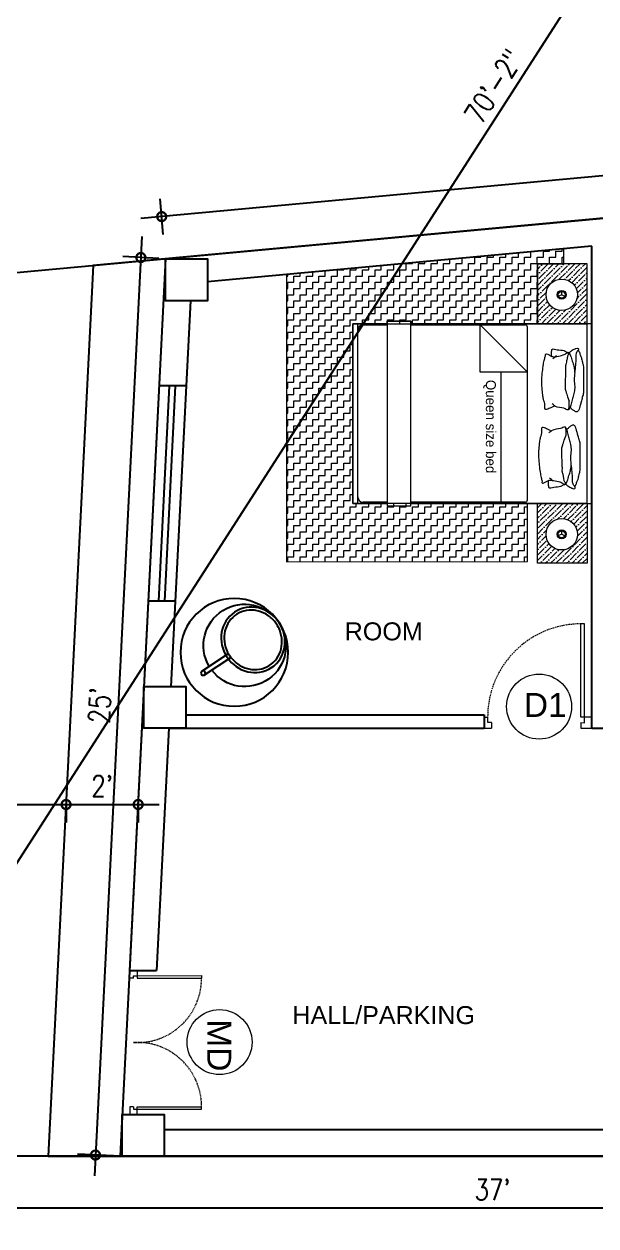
# Model space of a CAD drawing. Header units: inches. Extents: x -9985691 to 3643, y -3270716 to 4788.
# Drawn here: x -4987565.8 to -4987374.7, y -3264953.2 to -3264551.9 of the extents above; entities that cross this region are included whole.
import ezdxf

# ---------------------------------------------------------------- set-up
doc = ezdxf.new("R2010")
doc.units = ezdxf.units.IN
doc.header["$LTSCALE"] = 2
doc.header["$MEASUREMENT"] = 0
doc.header["$PDMODE"] = 34
doc.linetypes.add('ACAD_ISO02W100', pattern=[15, 12, -3])
doc.linetypes.add('HIDDEN', pattern=[0.375, 0.25, -0.125])
doc.layers.get('0').update_dxf_attribs({"linetype": 'CONTINUOUS'})
doc.layers.get('DEFPOINTS').update_dxf_attribs({"color": 141, "linetype": 'CONTINUOUS'})
for name, color, linetype, lineweight in [('Annotate-Lite.w', 177, 'CONTINUOUS', 9), ('Door-Window.w', 4, 'CONTINUOUS', 15), ('Elevation2', 212, 'CONTINUOUS', 20), ('Elevation3', 74, 'CONTINUOUS', 13), ('HATCH', 60, 'ACAD_ISO02W100', 13), ('TEXT', 181, 'CONTINUOUS', 25), ('window', 4, 'CONTINUOUS', 13)]:
    doc.layers.add(name, color=color, linetype=linetype, lineweight=lineweight)
doc.layers.add('furniture', color=31, linetype='CONTINUOUS')
doc.layers.add('Text-external', color=7, linetype='CONTINUOUS')
doc.styles.add('arial.', font='arial.ttf')
doc.styles.add('gaurav', font='arial.ttf')
doc.styles.add('ROMANS', font='Romans.shx', dxfattribs={"width": 0.8})
doc.styles.add('WD-75', font='ARIALN.TTF', dxfattribs={"height": 150})
doc.dimstyles.new('8 SCALE', dxfattribs={"dimscale": 0, "dimtxt": 7, "dimasz": 6, "dimexe": 6, "dimexo": 2, "dimgap": 2, "dimtad": 1, "dimdec": 0, "dimzin": 0, "dimdsep": 46, "dimlunit": 4, "dimtxsty": 'ROMANS', "dimblk": 'DOTSMALL', "dimcen": 0, "dimdle": 7, "dimclrd": 8, "dimclre": 8, "dimclrt": 3, "dimadec": 0, "dimazin": 0, "dimtfac": 1, "dimtdec": 0, "dimtofl": 0, "dimtmove": 2, "dimatfit": 3, "dimfxl": 6, "dimfxlon": 1, "dimtolj": 1, "dimtzin": 0, "dimarcsym": 0})

# ---------------------------------------------------------------- blocks, each defined once
blk = doc.blocks.new('site')
at = {"layer": 'window'}
blk.add_line((-4984710.3, -3261597.49), (-4984266.77, -3261575.04), dxfattribs=at)
blk = doc.blocks.new('_DOTSMALL')
at = {"color": 0, "linetype": 'ByBlock', "const_width": 0.5}
blk.add_lwpolyline([(-0.0625, 0, 1), (0.0625, 0, 1)], format="xyb", close=True, dxfattribs=at)
blk = doc.blocks.new('*D551')
at = {"color": 8, "lineweight": -2, "ltscale": 0.5, "transparency": 16777216}
for p, q in [((-4987526.41, -3264622.87), (-4987542.28, -3264936.56)), ((-4987520.77, -3264630.17), (-4987532.75, -3264629.56)), ((-4987535.93, -3264929.88), (-4987547.92, -3264929.27))]:
    blk.add_line(p, q, dxfattribs=at)
at = {"layer": 'DEFPOINTS', "color": 0, "ltscale": 0.5, "transparency": 16777216}
for p in [(-4987518.5, -3264630.28), (-4987541.93, -3264929.57), (-4987533.67, -3264929.99)]:
    blk.add_point(p, dxfattribs=at)
at = {"color": 8, "lineweight": -2, "ltscale": 0.5, "transparency": 16777216, "xscale": 6, "yscale": 6, "zscale": 6}
for p, rotation in [((-4987526.76, -3264629.86), 87.1029815405854), ((-4987541.93, -3264929.57), 267.1029815405854)]:
    blk.add_blockref('_DOTSMALL', p, dxfattribs=dict(at, rotation=rotation))
at = {"color": 3, "ltscale": 0.5, "transparency": 16777216, "insert": (-4987540.5, -3264779.41), "char_height": 7, "attachment_point": 5, "rotation": 87.103, "style": 'ROMANS'}
blk.add_mtext("\\A1;25'", dxfattribs=at)
blk = doc.blocks.new('*D550')
at = {"color": 8, "lineweight": -2, "ltscale": 0.5, "transparency": 16777216}
for p, q in [((-4987182.67, -3264591.03), (-4987183.77, -3264579.08)), ((-4987176.25, -3264584.41), (-4987526.77, -3264616.86)), ((-4987519.25, -3264622.19), (-4987520.36, -3264610.24))]:
    blk.add_line(p, q, dxfattribs=at)
at = {"layer": 'DEFPOINTS', "color": 0, "ltscale": 0.5, "transparency": 16777216}
for p in [(-4987181.92, -3264599.12), (-4987519.8, -3264616.21), (-4987518.5, -3264630.28)]:
    blk.add_point(p, dxfattribs=at)
at = {"color": 8, "lineweight": -2, "ltscale": 0.5, "transparency": 16777216, "xscale": 6, "yscale": 6, "zscale": 6}
for p, rotation in [((-4987183.22, -3264585.05), 5.289234479623595), ((-4987519.8, -3264616.21), 185.2892344796236)]:
    blk.add_blockref('_DOTSMALL', p, dxfattribs=dict(at, rotation=rotation))
at = {"color": 3, "ltscale": 0.5, "transparency": 16777216, "insert": (-4987352.08, -3264594.49), "char_height": 7, "attachment_point": 5, "rotation": 5.2892, "style": 'ROMANS'}
blk.add_mtext('\\A1;28\'-2"', dxfattribs=at)
blk = doc.blocks.new('FDFDRE')
at = {"ltscale": 3}
for p, q in [((165701.11, -58637.82), (165701.1, -58641.5)), ((165701.1, -58641.5), (165703.55, -58641.5)), ((165704.78, -58637.83), (165701.11, -58637.82)), ((165703.55, -58641.5), (165703.53, -58672.63)), ((165704.78, -58639.66), (165703.55, -58639.66)), ((165703.55, -58639.66), (165703.55, -58641.5)), ((165703.55, -58641.5), (165704.78, -58641.5)), ((165704.78, -58641.5), (165704.76, -58672.65)), ((165704.78, -58639.66), (165704.78, -58637.83)), ((165766.98, -58637.83), (165770.65, -58637.82)), ((165766.98, -58639.66), (165766.98, -58637.83)), ((165766.98, -58639.66), (165768.2, -58639.66)), ((165766.98, -58641.5), (165767, -58672.65)), ((165768.2, -58641.5), (165766.98, -58641.5)), ((165768.2, -58639.66), (165768.2, -58641.5)), ((165770.65, -58641.5), (165768.2, -58641.5)), ((165768.2, -58641.5), (165768.22, -58672.63)), ((165770.65, -58637.82), (165770.65, -58641.5)), ((165703.53, -58672.63), (165704.76, -58672.65)), ((165768.22, -58672.63), (165767, -58672.65))]:
    blk.add_line(p, q, dxfattribs=at)
at = {"layer": 'Door-Window.w', "color": 9, "linetype": 'HIDDEN', "lineweight": 18}
for centre, start, end in [((165704.78, -58641.5), 269.96183, 3.38353), ((165766.98, -58641.5), 176.61647, 270.03817)]:
    blk.add_arc(centre, 31.16, start, end, dxfattribs=at)
blk = doc.blocks.new('3-0')
at = {"ltscale": 3}
for p, q in [((11063.05, 10097.68), (11065.97, 10099.9)), ((11063.05, 10097.68), (11064.53, 10095.73)), ((11065.99, 10096.84), (11064.53, 10095.73)), ((11065.25, 10097.81), (11066.71, 10098.92)), ((11065.99, 10096.84), (11065.25, 10097.81)), ((11065.97, 10099.9), (11066.71, 10098.92)), ((11085.5, 10074.13), (11110.32, 10092.96)), ((11086.24, 10073.15), (11111.05, 10091.97)), ((11111.05, 10091.97), (11110.32, 10092.96)), ((11084.04, 10073.02), (11082.57, 10071.91)), ((11082.57, 10071.91), (11084.79, 10068.98)), ((11084.04, 10073.02), (11084.78, 10072.04)), ((11084.78, 10072.04), (11086.24, 10073.15)), ((11086.24, 10073.15), (11085.5, 10074.13)), ((11087.72, 10071.2), (11086.24, 10073.15)), ((11084.79, 10068.98), (11087.72, 10071.2))]:
    blk.add_line(p, q, dxfattribs=at)
at = {"layer": 'Door-Window.w', "color": 9, "linetype": 'HIDDEN', "lineweight": 18}
blk.add_arc((11085.5, 10074.13), 31.16, 37.1906, 127.1465, dxfattribs=at)
blk = doc.blocks.new('Cocoon')
for p, q in [((0, 0.75), (-10.61, 0.75)), ((0, -0.75), (-10.61, -0.75))]:
    blk.add_line(p, q)
for centre, radius in [((-12.49, 0), 18), ((0, 0), 0.75)]:
    blk.add_circle(centre, radius)
blk.add_arc((-16.7, 0), 13.78, 3.1193, 356.8807)
blk.add_ellipse((-20.03, 0), major_axis=(0, 11.13), ratio=0.938886, start_param=-4.712389, end_param=1.570796)
blk.add_open_spline([(-29.49, 0), (-29.49, -0.74), (-29.41, -1.49), (-29, -3.43), (-28.54, -4.6), (-27.24, -6.68), (-26.41, -7.58), (-24.51, -9.01), (-23.44, -9.53), (-21.19, -10.13), (-20.02, -10.21), (-17.73, -9.91), (-16.61, -9.53), (-14.56, -8.36), (-13.64, -7.57), (-12.12, -5.68), (-11.52, -4.58), (-10.74, -2.22), (-10.55, -0.96), (-10.62, 1.55), (-10.87, 2.79), (-11.78, 5.1), (-12.44, 6.16), (-14.06, 7.95), (-15.02, 8.68), (-17.12, 9.72), (-18.26, 10.03), (-20.57, 10.19), (-21.73, 10.05), (-23.94, 9.31), (-24.98, 8.72), (-26.8, 7.18), (-27.58, 6.22), (-28.77, 4.07), (-29.17, 2.87), (-29.45, 1.09), (-29.49, 0.55), (-29.49, 0)], degree=3, knots=[-4.712389, -4.712389, -4.712389, -4.712389, -4.493837, -4.493837, -4.124866, -4.124866, -3.755896, -3.755896, -3.386925, -3.386925, -3.017955, -3.017955, -2.648984, -2.648984, -2.280014, -2.280014, -1.911043, -1.911043, -1.542073, -1.542073, -1.173102, -1.173102, -0.804132, -0.804132, -0.435161, -0.435161, -0.066191, -0.066191, 0.30278, 0.30278, 0.67175, 0.67175, 1.040721, 1.040721, 1.409691, 1.409691, 1.570796, 1.570796, 1.570796, 1.570796])
blk = doc.blocks.new('GFHH')
at = {"layer": 'Elevation2', "linetype": 'ByBlock'}
h = blk.add_hatch(dxfattribs=at)
h.set_pattern_fill('ZIGZAG', color=252, scale=500)
h.set_pattern_definition([(360, (690508.877, -565585.635), (62.5, 62.5), [62.5, -62.5]), (90, (690571.377, -565585.635), (-62.5, 62.5), [62.5, -62.5])])
edge = h.paths.add_edge_path()
edge.add_line((-550, 900), (-550, 1500))
edge.add_line((-550, 1500), (-285, 1500))
edge.add_line((-285, 1500), (-285, 1649))
edge.add_line((-285, 1649), (-3065, 1392))
edge.add_line((-3065, 1392), (-3065, -1484))
edge.add_line((-3065, -1484), (-650, -1484))
edge.add_line((-650, -1484), (-650, -900))
edge.add_line((-650, -900), (-2400, -900))
edge.add_line((-2400, -900), (-2400, 900))
edge.add_line((-2400, 900), (-650, 900))
at = {"layer": 'HATCH', "true_color": 0x8a5224}
h = blk.add_hatch(dxfattribs=at)
h.set_pattern_fill('ANSI36', color=27, scale=300, angle=4e-19)
edge = h.paths.add_edge_path(flags=16)
edge.add_arc((-306, 1190), 157, 0, 360)
edge = h.paths.add_edge_path()
edge.add_line((-50, 900), (-50, 1500))
edge.add_line((-50, 1500), (-550, 1500))
edge.add_line((-550, 1500), (-550, 900))
edge.add_line((-550, 900), (-50, 900))
h = blk.add_hatch(dxfattribs=at)
h.set_pattern_fill('ANSI36', color=27, scale=300, angle=4e-19)
edge = h.paths.add_edge_path(flags=16)
edge.add_arc((-306, -1210), 157, 0, 360)
edge = h.paths.add_edge_path()
edge.add_line((-50, -900), (-50, -1500))
edge.add_line((-50, -1500), (-550, -1500))
edge.add_line((-550, -1500), (-550, -900))
edge.add_line((-550, -900), (-50, -900))
at = {"layer": 'Elevation2', "linetype": 'ByBlock'}
for points in [[(-50, 900), (-50, 1500), (-550, 1500), (-550, 900), (-50, 900)], [(-2400, -900), (-2400, 900)], [(-2055, 900), (-2400, 900)], [(-2055, 900), (-2055, 925), (-1817, 925), (-1817, 900)], [(-1817, -900), (0, -900), (0, 900), (-1817, 900)], [(-2398, -900), (-2055, -900)], [(-2055, -900), (-2055, -925), (-1817, -925), (-1817, -900)], [(-50, -900), (-50, -1500), (-550, -1500), (-550, -900), (-50, -900)]]:
    blk.add_lwpolyline(points, dxfattribs=at)
at = {"layer": 'Elevation3', "linetype": 'ByBlock'}
for p, q in [((-2400, 900), (-2055, 900)), ((-2400, 900), (-2055, 900)), ((-2400, 900), (-2400, -900)), ((-2400, 900), (-2400, -900)), ((-2350, -900), (-2350, 900)), ((-2298, 887), (-2055, 887)), ((-2055, 925), (-2055, -925)), ((-1817, 925), (-2055, 925)), ((-1817, -925), (-1817, 925)), ((-1817, 887), (-671, 887)), ((-1122, 415), (-1122, 887)), ((-1122, 887), (-650, 415)), ((-671, 887), (-671, 887)), ((-650, 900), (-50, 900)), ((-650, -866), (-650, 866)), ((-650, 415), (-1122, 415)), ((-912, -887), (-912, 415)), ((-2400, -900), (-2325, -900)), ((-2400, -900), (-2055, -900)), ((-2265, -887), (-2298, -887)), ((-2055, -887), (-2298, -887)), ((-2055, -925), (-1817, -925)), ((-671, -887), (-1817, -887)), ((-50, -900), (-1817, -900)), ((-1817, -900), (-50, -900)), ((-671, -887), (-671, -887)), ((-650, -900), (-650, -900))]:
    blk.add_line(p, q, dxfattribs=at)
at = {"layer": 'Elevation3', "color": 252, "linetype": 'ByBlock'}
blk.add_lwpolyline([(-550, 900), (-550, 1500), (-285, 1500), (-285, 1649), (-3065, 1392), (-3065, -1484), (-650, -1484), (-650, -900), (-2400, -900), (-2400, 900), (-650, 900)], dxfattribs=at)
at = {"layer": 'Elevation3', "linetype": 'ByBlock'}
for points in [[(-306, 1190), (-306, 1224)], [(-306, 1190), (-337, 1177)], [(-306, 1190), (-275, 1176)], [(-50, -900), (-50, 900)], [(-306, -1210), (-306, -1176)], [(-306, -1210), (-337, -1223)], [(-306, -1210), (-275, -1224)]]:
    blk.add_lwpolyline(points, dxfattribs=at)
for centre, radius in [((-306, 1190), 157), ((-306, 1190), 43.9), ((-306, 1190), 34), ((-306, -1210), 157), ((-306, -1210), 43.9), ((-306, -1210), 34)]:
    blk.add_circle(centre, radius, dxfattribs=at)
for centre, radius, start, end in [((-2298, 835), 52.5, 90, 179.9999), ((-671, 866), 21, 0, 90), ((-2298, -835), 52.5, 180, 269.9997), ((-671, -866), 21, 270, 0)]:
    blk.add_arc(centre, radius, start, end, dxfattribs=at)
for points, knots in [([(-469, 579), (-473, 567), (-480, 538), (-491, 485), (-499, 418), (-506, 340), (-505, 261), (-497, 195), (-488, 134), (-470, 95), (-480, 39), (-445, 42), (-421, 59), (-394, 64), (-381, 82), (-365, 61), (-283, 57), (-262, 41), (-243, 34), (-221, 50), (-215, 89), (-201, 136), (-186, 188), (-173, 243), (-178, 306), (-183, 358), (-173, 406), (-182, 448), (-185, 492), (-207, 532), (-209, 571), (-227, 598), (-245, 622), (-268, 595), (-292, 585), (-376, 565), (-407, 571), (-431, 586), (-450, 597), (-471, 599), (-470, 587), (-469, 579)], [0, 0, 0, 0, 37.675347, 90.949896, 161.600006, 241.028952, 326.329738, 396.799252, 441.386682, 506.500813, 543.556107, 555.733149, 600.114079, 630.749821, 640.498362, 652.454963, 690.466927, 711.616066, 730.444411, 744.806435, 787.228832, 842.265528, 892.665084, 948.518294, 1012.501781, 1081.053029, 1102.591058, 1159.126257, 1207.214011, 1234.191709, 1292.56178, 1315.805567, 1338.439412, 1362.510795, 1396.721915, 1424.668303, 1450.723197, 1483.408718, 1509.994007, 1519.126789, 1537.654429, 1537.654429, 1537.654429, 1537.654429]), ([(-406, 573), (-407, 586), (-409, 605), (-406, 627), (-406, 642), (-389, 650), (-372, 639), (-292, 634), (-274, 627), (-261, 619), (-252, 611), (-244, 607), (-234, 605), (-225, 618), (-209, 626), (-194, 642), (-175, 646), (-160, 655), (-143, 658), (-137, 645), (-142, 634), (-151, 624), (-160, 609), (-165, 591), (-164, 573), (-164, 513), (-170, 460), (-176, 411)], [0, 0, 0, 0, 39.279679, 56.298797, 67.843727, 83.025594, 100.916595, 124.893337, 144.655275, 159.022917, 170.926251, 178.741009, 186.714563, 200.228748, 218.957243, 241.653385, 263.756398, 274.120971, 296.098831, 301.18415, 313.507406, 328.27079, 343.925505, 365.299491, 382.763969, 396.259244, 544.552639, 544.552639, 544.552639, 544.552639]), ([(-227, 614), (-228, 610), (-229, 602), (-239, 593), (-247, 583), (-250, 566), (-250, 548), (-259, 524), (-259, 498), (-267, 492), (-267, 468), (-266, 447), (-268, 428), (-267, 411), (-267, 400), (-267, 396)], [0, 0, 0, 0, 16.162314, 30.232094, 46.460824, 64.88182, 93.37719, 114.890434, 156.852411, 189.510156, 215.472282, 244.719372, 266.910563, 290.501654, 307.226996, 307.226996, 307.226996, 307.226996]), ([(-140, 638), (-138, 633), (-129, 616), (-121, 589), (-106, 554), (-100, 518), (-86, 475), (-87, 419), (-87, 356), (-87, 295), (-87, 244), (-86, 203), (-99, 166), (-107, 131), (-117, 91), (-127, 60), (-133, 34), (-145, 22), (-158, 13), (-177, 24), (-194, 35), (-209, 50), (-217, 57), (-220, 61)], [0, 0, 0, 0, 16.93626, 54.963102, 85.384586, 131.157263, 163.522863, 220.606873, 297.164288, 352.356861, 404.878817, 450.357535, 473.036625, 521.833866, 559.621534, 594.836482, 621.302432, 635.790156, 646.939544, 663.821432, 694.441308, 711.44347, 726.489475, 726.489475, 726.489475, 726.489475]), ([(-359, 579), (-364, 573), (-375, 562), (-388, 553), (-395, 549)], [0, 0, 0, 0, 21.269619, 46.30416, 46.30416, 46.30416, 46.30416]), ([(-267, 396), (-272, 259), (-271, 244), (-263, 220), (-258, 198), (-232, 124)], [474.121553, 474.121553, 474.121553, 474.121553, 484.878784, 533.450276, 568.269013, 568.269013, 568.269013, 568.269013]), ([(-237, 39), (-235, 47), (-231, 64), (-233, 93), (-232, 114), (-232, 124)], [0.869434, 0.869434, 0.869434, 0.869434, 30.757575, 68.157145, 107.969584, 107.969584, 107.969584, 107.969584]), ([(-374, 74), (-377, 76), (-386, 85), (-396, 92), (-403, 96)], [11.828702, 11.828702, 11.828702, 11.828702, 26.587025, 57.880202, 57.880202, 57.880202, 57.880202]), ([(-174, -736), (-171, -731), (-163, -715), (-154, -688), (-139, -652), (-134, -616), (-120, -573), (-120, -517), (-120, -455), (-120, -393), (-120, -342), (-119, -301), (-132, -264), (-140, -229), (-151, -190), (-161, -158), (-166, -133), (-178, -120), (-191, -111), (-210, -122), (-227, -134), (-242, -148), (-250, -156), (-254, -159)], [0, 0, 0, 0, 16.93626, 54.963102, 85.384586, 131.157263, 163.522863, 220.606873, 297.164288, 352.356861, 404.878817, 450.357535, 473.036625, 521.833866, 559.621534, 594.836482, 621.302432, 635.790156, 646.939544, 663.821432, 694.441308, 711.44347, 726.489475, 726.489475, 726.489475, 726.489475]), ([(-503, -678), (-506, -666), (-513, -636), (-524, -583), (-532, -516), (-539, -438), (-538, -359), (-530, -293), (-521, -232), (-504, -193), (-514, -138), (-478, -140), (-455, -157), (-427, -163), (-414, -180), (-398, -159), (-316, -155), (-295, -140), (-276, -132), (-254, -149), (-248, -188), (-235, -234), (-220, -286), (-207, -342), (-211, -405), (-217, -456), (-207, -505), (-215, -546), (-219, -591), (-241, -630), (-242, -669), (-261, -696), (-279, -721), (-301, -693), (-325, -684), (-410, -663), (-440, -669), (-465, -685), (-483, -696), (-505, -698), (-504, -686), (-503, -678)], [0, 0, 0, 0, 37.675347, 90.949896, 161.600006, 241.028952, 326.329738, 396.799252, 441.386682, 506.500813, 543.556107, 555.733149, 600.114079, 630.749821, 640.498362, 652.454963, 690.466927, 711.616066, 730.444411, 744.806435, 787.228832, 842.265528, 892.665084, 948.518294, 1012.501781, 1081.053029, 1102.591058, 1159.126257, 1207.214011, 1234.191709, 1292.56178, 1315.805567, 1338.439412, 1362.510795, 1396.721915, 1424.668303, 1450.723197, 1483.408718, 1509.994007, 1519.126789, 1537.654429, 1537.654429, 1537.654429, 1537.654429]), ([(-408, -172), (-410, -175), (-419, -183), (-429, -190), (-436, -195)], [11.828702, 11.828702, 11.828702, 11.828702, 26.587025, 57.880202, 57.880202, 57.880202, 57.880202]), ([(-301, -494), (-306, -358), (-305, -342), (-296, -318), (-291, -296), (-266, -222)], [474.121553, 474.121553, 474.121553, 474.121553, 484.878784, 533.450276, 568.269013, 568.269013, 568.269013, 568.269013]), ([(-270, -137), (-268, -145), (-264, -163), (-266, -191), (-266, -212), (-266, -222)], [0.869434, 0.869434, 0.869434, 0.869434, 30.757575, 68.157145, 107.969584, 107.969584, 107.969584, 107.969584]), ([(-440, -671), (-440, -684), (-442, -703), (-440, -725), (-439, -741), (-422, -748), (-405, -738), (-325, -733), (-308, -725), (-294, -717), (-286, -709), (-277, -706), (-267, -704), (-258, -717), (-242, -725), (-227, -740), (-208, -744), (-193, -754), (-176, -756), (-170, -743), (-175, -732), (-184, -722), (-193, -707), (-198, -689), (-197, -672), (-197, -612), (-204, -558), (-210, -509)], [0, 0, 0, 0, 39.279679, 56.298797, 67.843727, 83.025594, 100.916595, 124.893337, 144.655275, 159.022917, 170.926251, 178.741009, 186.714563, 200.228748, 218.957243, 241.653385, 263.756398, 274.120971, 296.098831, 301.18415, 313.507406, 328.27079, 343.925505, 365.299491, 382.763969, 396.259244, 544.552639, 544.552639, 544.552639, 544.552639]), ([(-260, -713), (-261, -708), (-263, -700), (-272, -691), (-280, -681), (-283, -664), (-283, -646), (-292, -623), (-293, -597), (-300, -590), (-300, -566), (-299, -546), (-301, -526), (-300, -509), (-301, -498), (-301, -494)], [0, 0, 0, 0, 16.162314, 30.232094, 46.460824, 64.88182, 93.37719, 114.890434, 156.852411, 189.510156, 215.472282, 244.719372, 266.910563, 290.501654, 307.226996, 307.226996, 307.226996, 307.226996]), ([(-393, -677), (-398, -672), (-408, -660), (-421, -652), (-428, -647)], [0, 0, 0, 0, 21.269619, 46.30416, 46.30416, 46.30416, 46.30416])]:
    blk.add_open_spline(points, degree=3, knots=knots, dxfattribs=at)
at = {"layer": 'Text-external', "insert": (-966, -131), "char_height": 100, "attachment_point": 2, "rotation": 270, "style": 'WD-75'}
blk.add_mtext_dynamic_manual_height_columns('{\\fCentury Gothic|b0|i0|c0|p34;Queen size bed}', width=1921.11, gutter_width=1, heights=[0], dxfattribs=at)
blk = doc.blocks.new('*D559')
at = {"color": 8, "lineweight": -2, "ltscale": 0.5, "transparency": 16777216}
for p, q in [((-4987631.29, -3264941.25), (-4987631.29, -3264953.25)), ((-4987187.2, -3264941.25), (-4987187.2, -3264953.25)), ((-4987638.29, -3264947.25), (-4987180.2, -3264947.25))]:
    blk.add_line(p, q, dxfattribs=at)
at = {"layer": 'DEFPOINTS', "color": 0, "ltscale": 0.5, "transparency": 16777216}
for p in [(-4987631.29, -3264929.99), (-4987187.2, -3264929.99), (-4987187.2, -3264947.25)]:
    blk.add_point(p, dxfattribs=at)
at = {"color": 8, "lineweight": -2, "ltscale": 0.5, "transparency": 16777216, "xscale": 6, "yscale": 6, "zscale": 6, "rotation": 180}
blk.add_blockref('_DOTSMALL', (-4987631.29, -3264947.25), dxfattribs=at)
at = {"color": 8, "lineweight": -2, "ltscale": 0.5, "transparency": 16777216, "xscale": 6, "yscale": 6, "zscale": 6}
blk.add_blockref('_DOTSMALL', (-4987187.2, -3264947.25), dxfattribs=at)
at = {"color": 3, "ltscale": 0.5, "transparency": 16777216, "insert": (-4987409.24, -3264941.08), "char_height": 7, "attachment_point": 5, "style": 'ROMANS'}
blk.add_mtext("\\A1;37'", dxfattribs=at)
blk = doc.blocks.new('*D561')
at = {"color": 8, "lineweight": -2, "ltscale": 0.5, "transparency": 16777216}
for p, q in [((-4987172.11, -3264216.19), (-4987635.08, -3264935.88)), ((-4987175.9, -3264222.08), (-4987170.85, -3264225.33)), ((-4987631.29, -3264929.99), (-4987626.25, -3264933.24))]:
    blk.add_line(p, q, dxfattribs=at)
at = {"layer": 'DEFPOINTS', "color": 0, "ltscale": 0.5, "transparency": 16777216}
for p in [(-4987175.9, -3264222.08), (-4987631.29, -3264929.99), (-4987631.29, -3264929.99)]:
    blk.add_point(p, dxfattribs=at)
at = {"color": 8, "lineweight": -2, "ltscale": 0.5, "transparency": 16777216, "xscale": 6, "yscale": 6, "zscale": 6}
for p, rotation in [((-4987175.9, -3264222.08), 57.24713386434695), ((-4987631.29, -3264929.99), 237.2471338643469)]:
    blk.add_blockref('_DOTSMALL', p, dxfattribs=dict(at, rotation=rotation))
at = {"color": 3, "ltscale": 0.5, "transparency": 16777216, "insert": (-4987408.78, -3264572.7), "char_height": 7, "attachment_point": 5, "rotation": 57.2471, "style": 'ROMANS'}
blk.add_mtext('\\A1;70\'-2"', dxfattribs=at)
blk = doc.blocks.new('*D623')
at = {"color": 8, "lineweight": -2, "ltscale": 0.5, "transparency": 16777216}
for p, q in [((-4987731.52, -3264806.52), (-4987731.52, -3264818.52)), ((-4987738.52, -3264812.52), (-4987544.75, -3264812.52)), ((-4987551.75, -3264812.52), (-4987551.75, -3264818.52))]:
    blk.add_line(p, q, dxfattribs=at)
at = {"layer": 'DEFPOINTS', "color": 0, "ltscale": 0.5, "transparency": 16777216}
for p in [(-4987731.52, -3264803.37), (-4987551.75, -3264812.47), (-4987551.75, -3264812.52)]:
    blk.add_point(p, dxfattribs=at)
at = {"color": 8, "lineweight": -2, "ltscale": 0.5, "transparency": 16777216, "xscale": 6, "yscale": 6, "zscale": 6, "rotation": 180}
blk.add_blockref('_DOTSMALL', (-4987731.52, -3264812.52), dxfattribs=at)
at = {"color": 8, "lineweight": -2, "ltscale": 0.5, "transparency": 16777216, "xscale": 6, "yscale": 6, "zscale": 6}
blk.add_blockref('_DOTSMALL', (-4987551.75, -3264812.52), dxfattribs=at)
at = {"color": 3, "ltscale": 0.5, "transparency": 16777216, "insert": (-4987641.63, -3264806.36), "char_height": 7, "attachment_point": 5, "style": 'ROMANS'}
blk.add_mtext("\\A1;15'", dxfattribs=at)
blk = doc.blocks.new('*D624')
at = {"color": 8, "lineweight": -2, "ltscale": 0.5, "transparency": 16777216}
for p, q in [((-4987558.75, -3264812.52), (-4987520.66, -3264812.52)), ((-4987551.75, -3264812.52), (-4987551.75, -3264818.52)), ((-4987527.66, -3264812.52), (-4987527.66, -3264818.52))]:
    blk.add_line(p, q, dxfattribs=at)
at = {"layer": 'DEFPOINTS', "color": 0, "ltscale": 0.5, "transparency": 16777216}
for p in [(-4987551.75, -3264812.47), (-4987527.66, -3264811.23), (-4987527.66, -3264812.52)]:
    blk.add_point(p, dxfattribs=at)
at = {"color": 8, "lineweight": -2, "ltscale": 0.5, "transparency": 16777216, "xscale": 6, "yscale": 6, "zscale": 6, "rotation": 180}
blk.add_blockref('_DOTSMALL', (-4987551.75, -3264812.52), dxfattribs=at)
at = {"color": 8, "lineweight": -2, "ltscale": 0.5, "transparency": 16777216, "xscale": 6, "yscale": 6, "zscale": 6}
blk.add_blockref('_DOTSMALL', (-4987527.66, -3264812.52), dxfattribs=at)
at = {"color": 3, "ltscale": 0.5, "transparency": 16777216, "insert": (-4987539.7, -3264806.36), "char_height": 7, "attachment_point": 5, "style": 'ROMANS'}
blk.add_mtext("\\A1;2'", dxfattribs=at)

msp = doc.modelspace()

# ---------------------------------------------------------------- linework, layer by layer
at = {"ltscale": 0.5}
for p, q in [((-4987376.05, -3264626.13), (-4987504.5, -3264638.02)), ((-4987376.05, -3264787.02), (-4987376.05, -3264626.13)), ((-4987542.64, -3264632.52), (-4987557.7, -3264929.99)), ((-4987518.5, -3264630.28), (-4987533.67, -3264929.99)), ((-4987510.2, -3264644.28), (-4987516.71, -3264773.06)), ((-4987520.78, -3264744.67), (-4987517.14, -3264672.67)), ((-4987511.63, -3264672.67), (-4987520.64, -3264672.67)), ((-4987518.78, -3264744.67), (-4987515.14, -3264672.67)), ((-4987515.28, -3264744.67), (-4987524.29, -3264744.67)), ((-4987511.72, -3264782.52), (-4987412.05, -3264782.52)), ((-4987412.05, -3264782.52), (-4987412.05, -3264787.02)), ((-4987517.42, -3264787.02), (-4987521.52, -3264867.99)), ((-4987517.42, -3264787.02), (-4987412.05, -3264787.02)), ((-4987376.05, -3264787.02), (-4987357.55, -3264787.02)), ((-4987530.53, -3264867.99), (-4987521.52, -3264867.99)), ((-4987518.96, -3264920.99), (-4987371.55, -3264920.99))]:
    msp.add_line(p, q, dxfattribs=at)
for points in [[(-4987175.9, -3264222.08), (-4987600.66, -3264324.76), (-4987616.58, -3264639.36), (-4987181.92, -3264599.12)], [(-4987181.92, -3264599.12), (-4987542.64, -3264632.52), (-4987557.7, -3264929.99), (-4987187.2, -3264929.99)], [(-4987181.92, -3264599.12), (-4987518.5, -3264630.28), (-4987533.67, -3264929.99), (-4987187.2, -3264929.99)], [(-4987518.5, -3264630.28), (-4987504.5, -3264630.28), (-4987504.5, -3264644.28), (-4987518.5, -3264644.28)], [(-4987525.72, -3264773.06), (-4987511.72, -3264773.06), (-4987511.72, -3264787.06), (-4987525.72, -3264787.06)], [(-4987532.96, -3264915.99), (-4987518.96, -3264915.99), (-4987518.96, -3264929.99), (-4987532.96, -3264929.99)]]:
    msp.add_lwpolyline(points, close=True, dxfattribs=at)
for points in [[(-4987616.58, -3264639.36), (-4987181.92, -3264599.12), (-4987187.2, -3264929.99), (-4987631.29, -3264929.99), (-4987616.58, -3264639.36)], [(-4987244.92, -3264604.95), (-4987518.5, -3264630.28), (-4987530.53, -3264867.99)], [(-4987532.96, -3264915.99), (-4987533.67, -3264929.99), (-4987187.2, -3264929.99), (-4987184.91, -3264787.02)]]:
    msp.add_lwpolyline(points, dxfattribs=at)
at = {"layer": 'Annotate-Lite.w', "ltscale": 0.005}
for centre in [(-4987393.67, -3264779.83), (-4987500.45, -3264891.86)]:
    msp.add_circle(centre, 10.86, dxfattribs=at)

# ---------------------------------------------------------------- block references
at = {"rotation": 357.1029815411249}
msp.add_blockref('site', (155552.79, -259432.95), dxfattribs=at)
at = {"layer": 'Door-Window.w', "linetype": 'ByBlock', "xscale": 0.999791003999291, "yscale": 0.999791003999291, "zscale": 0.999791003999291, "rotation": 52.80940477362314}
msp.add_blockref('3-0', (-4986055.49, -3279700.76), dxfattribs=at)
at = {"layer": 'Door-Window.w', "ltscale": 0.005, "xscale": 0.6902154343203492, "yscale": 0.6902154343203492, "zscale": 0.6902154343203492, "rotation": 90.03817094646979}
msp.add_blockref('FDFDRE', (-5027927.02, -3379312.39), dxfattribs=at)
at = {"layer": 'Elevation2', "linetype": 'ByBlock', "xscale": 0.03333256384414479, "yscale": 0.03333256384414479, "zscale": 0.03333256384414479, "rotation": 0.001510264620625345}
msp.add_blockref('GFHH', (-4987375.93, -3264681.96), dxfattribs=at)
at = {"layer": 'furniture', "xscale": -1, "rotation": 33.641437304566}
msp.add_blockref('Cocoon', (-4987505.94, -3264768.63), dxfattribs=at)

# ---------------------------------------------------------------- texts
at = {"layer": 'Annotate-Lite.w', "ltscale": 0.005, "insert": (-4987398.76, -3264775.27), "char_height": 8, "attachment_point": 1, "style": 'gaurav'}
msp.add_mtext_dynamic_manual_height_columns('D1', width=8, gutter_width=100, heights=[0], dxfattribs=at)
at = {"layer": 'Annotate-Lite.w', "ltscale": 0.005, "insert": (-4987496.55, -3264884.26), "char_height": 8, "attachment_point": 1, "rotation": 270, "style": 'gaurav'}
msp.add_mtext_dynamic_manual_height_columns('MD', width=8, gutter_width=100, heights=[0], dxfattribs=at)
at = {"layer": 'TEXT', "lineweight": -2, "char_height": 6, "attachment_point": 5, "style": 'arial.'}
for s, insert in [('ROOM', (-4987445.6, -3264754.74)), ('HALL/PARKING', (-4987445.6, -3264882.88))]:
    msp.add_mtext_dynamic_manual_height_columns(s, width=45.7314, gutter_width=30, heights=[0], dxfattribs=dict(at, insert=insert))

# ---------------------------------------------------------------- dimensions: what is measured, and where the dimension line sits
at = {"ltscale": 0.5}
for p1, p2, distance, picture, middle in [((-4987175.9, -3264222.08), (-4987631.29, -3264929.99), 0, '*D561', (-4987408.78, -3264572.7)), ((-4987181.92, -3264599.12), (-4987518.5, -3264630.28), -14.13, '*D550', (-4987352.08, -3264594.49))]:
    dim = msp.add_aligned_dim(p1=p1, p2=p2, distance=distance, dimstyle='8 SCALE', override={"dimscale": 1}, dxfattribs=at)
    dim.commit()
    dim.dimension.update_dxf_attribs({"geometry": picture, "text_midpoint": middle})
dim = msp.add_linear_dim(base=(-4987541.93, -3264929.57), p1=(-4987518.5, -3264630.28), p2=(-4987533.67, -3264929.99), angle=87.103, dimstyle='8 SCALE', override={"dimscale": 1}, dxfattribs=at)
dim.commit()
dim.dimension.update_dxf_attribs({"geometry": '*D551', "text_midpoint": (-4987540.5, -3264779.41)})
for base, p1, p2, picture, middle in [((-4987551.75, -3264812.52), (-4987731.52, -3264803.37), (-4987551.75, -3264812.47), '*D623', (-4987641.63, -3264806.36)), ((-4987527.66, -3264812.52), (-4987551.75, -3264812.47), (-4987527.66, -3264811.23), '*D624', (-4987539.7, -3264806.36)), ((-4987187.2, -3264947.25), (-4987631.29, -3264929.99), (-4987187.2, -3264929.99), '*D559', (-4987409.24, -3264941.08))]:
    dim = msp.add_linear_dim(base=base, p1=p1, p2=p2, dimstyle='8 SCALE', override={"dimscale": 1}, dxfattribs=at)
    dim.commit()
    dim.dimension.update_dxf_attribs({"geometry": picture, "text_midpoint": middle})

doc.saveas('drawing.dxf')
